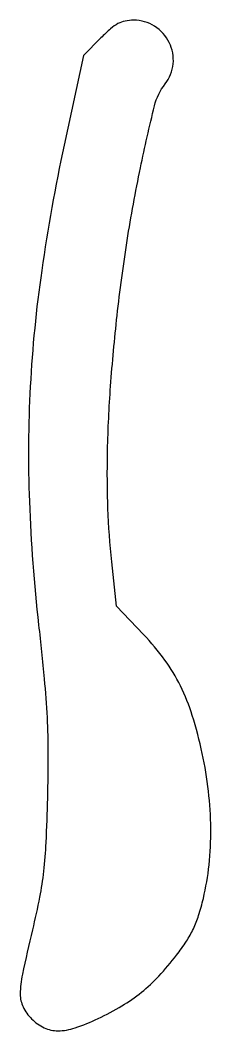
# Model space of a CAD drawing. Extents: x 0 to 46, y 0 to 243.
import ezdxf

# ---------------------------------------------------------------- set-up
doc = ezdxf.new("R2010")
doc.units = 0

msp = doc.modelspace()

# ---------------------------------------------------------------- linework, layer by layer
msp.add_lwpolyline([(19.542531, 238.75), (15.34822, 234.5), (10.733415, 213, 0.017138), (5.333618, 182.840022, 0.022427), (2.592664, 154.97257, 0.022735), (2.378536, 127.280658, 0.018435), (4.592223, 97.660036, -0.004157), (5.936965, 84.66949, -0.011038), (6.615266, 75.363678, -0.012442), (6.839057, 66.692485, -0.006699), (6.705623, 56, -0.004939), (6.324318, 45.340106, -0.016838), (5.774155, 38.417368, -0.02015), (4.815552, 32.21213, -0.009684), (3.1134, 24.339455, 0.005604), (0.712849, 13.65924, 0.050292), (0.189354, 8.892553, 0.114987), (0.881136, 5.800162, 0.084286), (2.923077, 2.923077, 0.086898), (5.942611, 0.803492, 0.111648), (9.247155, 0.077344, 0.080946), (13.332682, 0.768606, 0.028189), (18.880265, 3.019931, 0.024086), (24.596572, 6.069236, 0.035534), (29.258673, 9.322394, 0.035308), (33.434441, 13.219268, 0.023377), (37.674394, 18.226638, 0.019519), (40.065323, 21.59832, 0.034128), (41.734704, 24.585865, 0.03368), (42.996174, 27.800064, 0.018447), (44.124336, 31.880011, 0.032816), (45.488764, 39.960633, 0.027238), (45.90034, 48.673363, 0.02632), (45.359113, 57.7001, 0.025462), (43.871433, 66.721856, 0.021443), (41.465733, 75.867326, 0.039434), (38.619884, 83.014678, 0.043086), (34.882521, 89.195167, 0.031928), (29.774469, 95.336247), (23.30736, 102.172494), (22.152236, 112.836247, -0.018259), (21.235377, 125.657842, -0.014133), (21.142823, 139.661593, -0.012823), (21.870553, 155.035376, -0.009466), (23.433623, 172, -0.011219), (25.854616, 190.061745, -0.012168), (29.030202, 207.511201, -0.009012), (32.398261, 222.406526, -0.106934), (34.976693, 227.697499, 0.144525), (36.886396, 232.48635, 0.13831), (35.936012, 237.636478, 0.137601), (32.427999, 241.549754, 0.142571), (27.445344, 243, 0.048914), (25.355537, 242.795068, 0.074617), (23.643195, 242.180746, 0.056888), (21.882401, 240.957764, 0.01782)], format="xyb", close=True)

doc.saveas('drawing.dxf')
